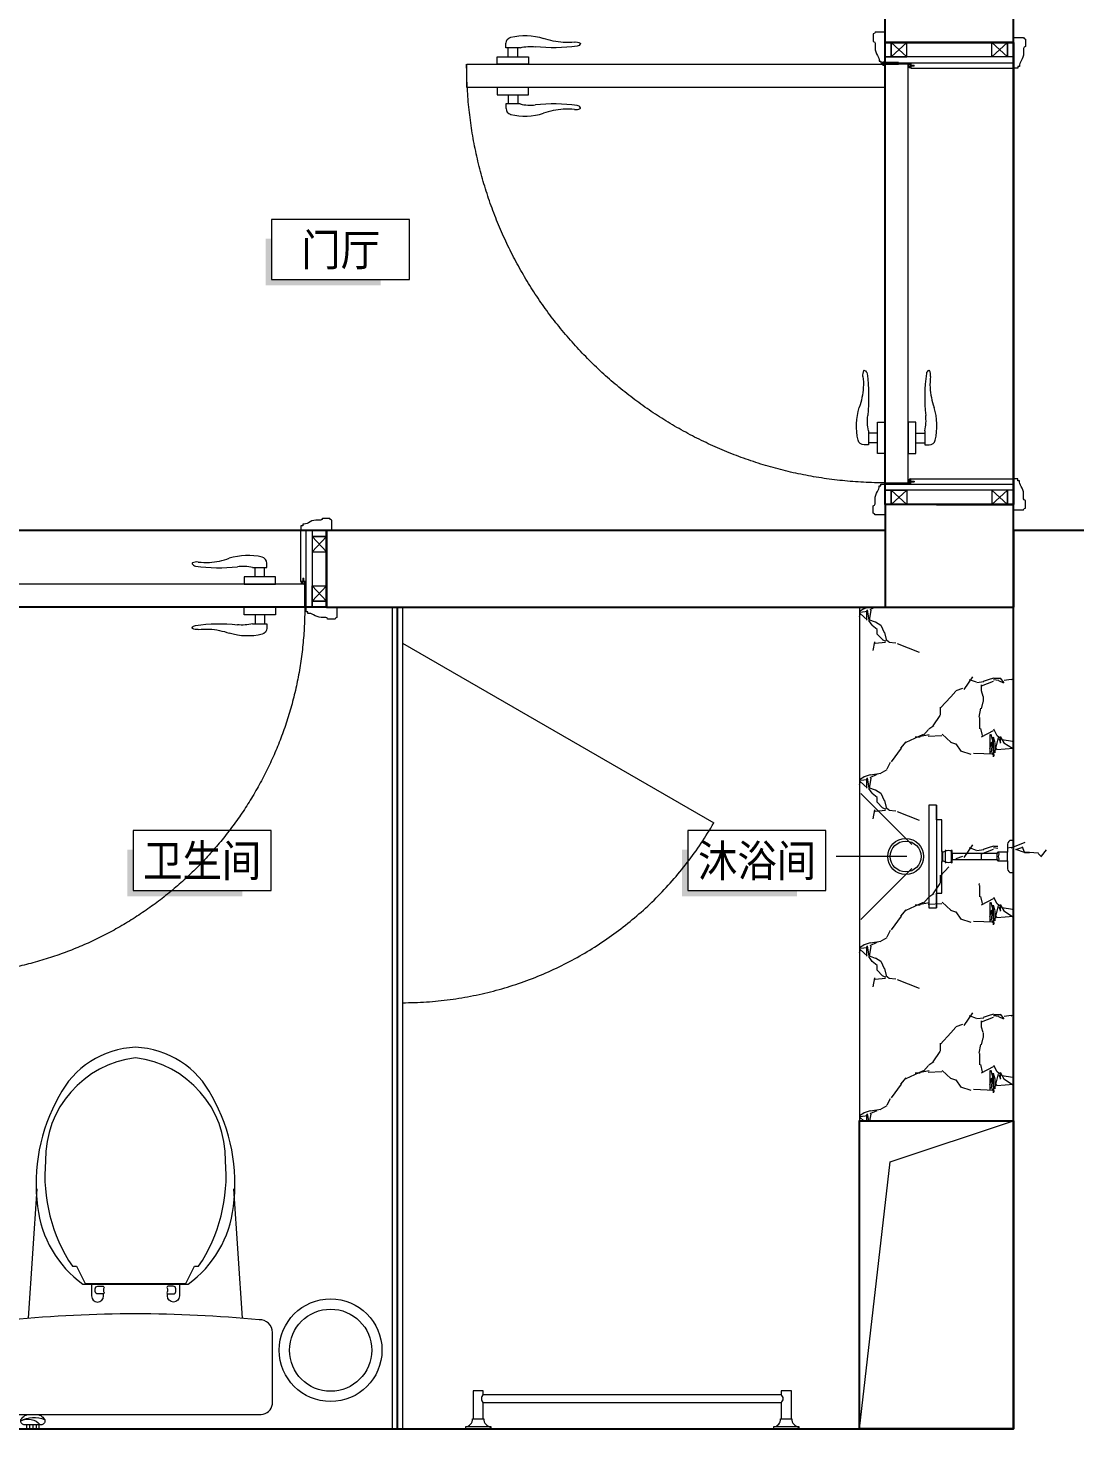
# Model space of a CAD drawing. Header units: millimetres. Extents: x 84706 to 155398, y -6776 to 36429.
# Drawn here: x 90898 to 92937, y 21016 to 23745 of the extents above; entities that cross this region are included whole.
import ezdxf
from ezdxf.enums import TextEntityAlignment as Align

# ---------------------------------------------------------------- set-up
doc = ezdxf.new("R2010")
doc.units = ezdxf.units.MM
for name, pattern in [('ACAD_ISO03W100', [30, 12, -18]), ('DASH', [8.89, 6.35, -2.54]), ('DOTE', [61.468, 50.8, -5.08, 0.508, -5.08]), ('HIDDEN', [9.525, 6.35, -3.175])]:
    doc.linetypes.add(name, pattern=pattern)
doc.layers.get('Defpoints').update_dxf_attribs({"color": 250})
for name, color, linetype, lineweight in [('FC-Doorsill【门槛线】', 8, 'Continuous', 0), ('FC-Hatch【平面填充】', 250, 'Continuous', 0), ('FF-Door【门】', 51, 'Continuous', 0), ('FF-FIXT【洁具】', 31, 'Continuous', 0), ('FF-MT【门套】', 20, 'Continuous', 0), ('FF-Text【平面文字】', 2, 'Continuous', 0), ('FF-【活动成品家具】', 51, 'Continuous', 0), ('Fine【细线】', 250, 'Continuous', 0)]:
    doc.layers.add(name, color=color, linetype=linetype, lineweight=lineweight)
doc.layers.add('WALL_NEW【新建墙体】', color=4, linetype='Continuous')
doc.layers.add('WALL【墙体】', color=7, linetype='Continuous')
doc.styles.add('文字', font='')
doc.styles.get('文字').set_extended_font_data('SimSun')

# ---------------------------------------------------------------- blocks, each defined once
blk = doc.blocks.new('马桶平面15')
at = {"color": 251}
for p, q in [((-182.4, 735.2), (-182.4, 743.3)), ((-175.9, 735.1), (-175.9, 743.3)), ((-168.6, 743.3), (-168.6, 735.1)), ((-164.1, 735.1), (-187.7, 735.1))]:
    blk.add_line(p, q, dxfattribs=at)
for points in [[(-171.3, 714.9, 0.288575), (-152.8, 725.1, 0.464141), (-158.6, 735.1), (-164.1, 735.1), (-164.1, 743.3), (-187.7, 743.3), (-187.7, 743.3), (-187.7, 735.1), (-193.2, 735.1, 0.464141), (-199, 725.1, 0.288575), (-180.5, 714.9)], [(-61.5, 462.9), (-61.5, 484.4, -1), (-38, 484.4), (-38, 480.5)], [(109.7, 462.9), (109.7, 484.4, 1), (86.2, 484.4), (86.2, 480.5)], [(26.7, 460.2), (121.9, 460.2), (138.7, 426.6), (147.1, 426.6, -0.17108), (199.3, 221.2, -0.383832), (24.1, 20.6, -0.383832), (-151.1, 221.2, -0.17108), (-98.9, 426.6), (-90.5, 426.6), (-73.7, 460.2), (121.9, 460.2)]]:
    blk.add_lwpolyline(points, format="xyb", dxfattribs=at)
for points in [[(24.1, 519.2, -0.023855), (-216.9, 530.8, -0.42765), (-242.5, 555.3), (-242.5, 695.1, -0.382307), (-220.4, 714.9), (24.1, 714.9), (268.6, 714.9, -0.382307), (290.7, 695.1), (290.7, 555.3, -0.42765), (265.1, 530.8, -0.023855)], [(24.1, 0, -0.272339), (-125.1, 96, -0.163159), (-166.6, 310.4, -0.20934), (-78.5, 461.5), (24.1, 461.5), (126.7, 461.5, -0.20934), (214.8, 310.4, -0.163159), (173.3, 96, -0.272339)]]:
    blk.add_lwpolyline(points, format="xyb", close=True)
for points in [[(-242.5, 617.1), (-242.5, 562.2), (-279.9, 562.2, -0.414214), (-289.9, 572.2), (-289.9, 607.1, -0.414214), (-279.9, 617.1)], [(-242.5, 617.1), (-242.5, 562.2), (-256.2, 562.2, -0.414214), (-266.2, 572.2), (-266.2, 607.1, -0.414214), (-256.2, 617.1)], [(-54.5, 475.5), (-54.5, 470.3, 0.414214), (-49.5, 465.3), (-38.7, 465.3, 0.58538), (-38.5, 470.3), (-38.5, 475.5, 0.58538), (-38.7, 480.5), (-49.5, 480.5, 0.414214)], [(102.7, 475.5), (102.7, 470.3, -0.414214), (97.7, 465.3), (86.9, 465.3, -0.58538), (86.7, 470.3), (86.7, 475.5, -0.58538), (86.9, 480.5), (97.7, 480.5, -0.414214)]]:
    blk.add_lwpolyline(points, format="xyb", close=True, dxfattribs=at)
for points in [[(-184.4, 527.9), (-167.1, 275.7)], [(232.6, 527.9), (215.3, 275.7)]]:
    blk.add_lwpolyline(points)
for centre, radius, start, end in [((-185.1, 755.7), 31.4, 242.8818, 319.142), ((-173.5, 774.1), 53.1, 240.7977, 292.8926), ((-262.7, 600.1), 28.1, 165.5916, 262.7603), ((-267.7, 612.3), 22.8, 193.4235, 273.8412), ((-231.7, 638.1), 46.4, 221.9148, 256.4413), ((180.7, 814.1), 492.5, 204.8643, 210.765)]:
    blk.add_arc(centre, radius, start, end, dxfattribs=at)
blk = doc.blocks.new('花洒平面')
at = {"color": 8}
for p, q in [((0, 207.8), (0, 345.7)), ((-23.2, 198.2), (-122.7, 297.6)), ((23.2, 198.2), (122.7, 297.6)), ((100, 150), (-100, 150)), ((10, 139.4), (-10, 139.4)), ((7.6, 138.4), (-7.5, 138.4)), ((11, 121.4), (-11, 121.4)), ((9.5, 133.4), (-9.5, 133.4)), ((6, 119.4), (-6, 119.4)), ((-6.5, 32), (6.5, 32)), ((-8.5, 12), (8.5, 12))]:
    blk.add_line(p, q, dxfattribs=at)
blk.add_lwpolyline([(11, 131.4, 0.992115), (11, 133.4), (9.5, 133.4, 0.130917), (7.6, 138.4), (9.5, 138.4, 0.413995), (10, 139.4), (71.3, 139.4), (71.3, 150), (100, 150), (100, 165), (-100, 165), (-100, 150), (-71.3, 150), (-71.3, 139.4), (-10, 139.4, 0.413995), (-9.5, 138.4), (-7.5, 138.4, 0.130917), (-9.5, 133.4), (-11, 133.4, 0.992115), (-11, 131.4, 0.003958), (-11, 131.4, 0.080962), (-11, 121.4, 1), (-11, 119.4), (-6, 119.4), (-6, 32), (-6.5, 32, 0.414214), (-8.5, 30), (-8.5, 12), (-21, 12, 0.261972), (-31, 7), (-31, 0), (31, 0), (31, 7, 0.261972), (21, 12), (8.5, 12), (8.5, 30, 0.414214), (6.5, 32), (6, 32), (6, 119.4), (11, 119.4, 1), (11, 121.4, 0.080962), (11, 131.4)], format="xyb")
blk.add_lwpolyline([(8.5, 30, -0.375464), (2.6, 29, 0.238002), (-2.6, 29, -0.375464), (-8.5, 30)], format="xyb", dxfattribs=at)
for radius in [35, 30]:
    blk.add_circle((0, 210), radius, dxfattribs=at)
blk = doc.blocks.new('DOORBLK101')
blk.add_line((-0.5, 0), (0, 0.866))
at = {"color": 8, "linetype": 'HIDDEN', "ltscale": 10}
blk.add_arc((-0.5, 0), 1, 0, 60, dxfattribs=at)
blk = doc.blocks.new('*U19')
at = {"color": 150}
blk.add_lwpolyline([(-5.38, -2.34), (5.38, -2.34), (5.38, 2.33), (-5.38, 2.33), (-5.38, -2.34)], dxfattribs=at)
at = {"color": 150, "ltscale": 4}
for points in [[(-5.38, 0.83), (-5.83, 0.83), (-5.38, -2.34), (-5.83, -2.79)], [(3.13, -2.34), (3.13, -2.79), (-5.38, -2.34), (-5.83, -2.79)]]:
    blk.add_solid(points, dxfattribs=at)
at = {"color": 2, "ltscale": 4, "style": '文字', "width": 0.9, "flags": 8}
blk.add_attdef('功能区文字', text='', height=2.5, dxfattribs=at).set_placement((0.01, -0.03), align=Align.MIDDLE_CENTER)
blk = doc.blocks.new('海龙_05069869')
at = {"layer": 'FF-FIXT【洁具】'}
blk.add_circle((0, 0), 100, dxfattribs=at)
at = {"layer": 'FF-FIXT【洁具】', "color": 9}
blk.add_circle((0, 0), 80, dxfattribs=at)
blk = doc.blocks.new('海龙工具_毛巾架平面')
at = {"linetype": 'ByBlock', "lineweight": 0}
for p, q in [((-323.6, 0.4), (-323.6, 4.4)), ((-275.6, 0.4), (-275.6, 4.4)), ((276.4, 0.4), (276.4, 4.4)), ((324.4, 0.4), (324.4, 4.4))]:
    blk.add_line(p, q, dxfattribs=at)
for points in [[(-289.6, 66.9), (-289.6, 74.4), (-309.6, 74.4), (-309.6, 20.4)], [(290.4, 66.9), (-289.6, 66.9)], [(310.4, 20.2), (310.4, 74.4), (290.4, 74.4), (290.4, 66.9)], [(-289.6, 20.2), (-289.6, 51.9)], [(-289.6, 51.9), (290.4, 51.9)], [(290.4, 51.9), (290.4, 20.4)]]:
    blk.add_lwpolyline(points)
for points in [[(-324.6, 4.4, 0.406293), (-310.6, 20.4), (-288.6, 20.4, 0.411692), (-274.6, 4.4)], [(275.4, 4.4, 0.406293), (289.4, 20.4), (311.4, 20.4, 0.411692), (325.4, 4.4)]]:
    blk.add_lwpolyline(points, format="xyb", dxfattribs=at)
for points in [[(-274.6, 0.4), (-274.6, 4.4), (-324.6, 4.4), (-324.6, 0.4)], [(325.4, 0.4), (325.4, 4.4), (275.4, 4.4), (275.4, 0.4)]]:
    blk.add_lwpolyline(points, close=True, dxfattribs=at)
at = {"color": 250}
for centre, start, end in [((-284.3, 59.4), 125.0015, 234.9985), ((285.2, 59.4), 305.0015, 54.9985)]:
    blk.add_arc(centre, 9.16, start, end, dxfattribs=at)
blk = doc.blocks.new('卫_毛巾架')
blk.add_blockref('海龙工具_毛巾架平面', (0, -0.4))
blk = doc.blocks.new('门套线03')
at = {"ltscale": 100}
blk.add_lwpolyline([(60, 0), (60, 19.7, -0.339185), (56.6, 23.1), (42, 23.1, -0.360475), (38.5, 19.7), (29.2, 19.7, 0.137802), (14.5, 14.7, -0.16589), (3.4, 11.9), (3.4, 8.7), (0, 8.7), (0, 0)], format="xyb", close=True, dxfattribs=at)
blk = doc.blocks.new('HL_Door_Hinge')
at = {"color": 0, "linetype": 'DOTE', "ltscale": 0.04}
for p, q in [((-4, 3), (4, 3)), ((0, -1), (0, 7))]:
    blk.add_line(p, q, dxfattribs=at)
at = {"color": 0, "linetype": 'DASH', "ltscale": 5}
for p, q in [((-2, -26), (-2, 0.8)), ((-0.5, -26), (-0.5, 0)), ((0.5, -26), (0.5, 0)), ((2, -26), (2, 0.8)), ((-0.5, -26), (-2, -26)), ((0.5, -26), (2, -26))]:
    blk.add_line(p, q, dxfattribs=at)
for radius in [3, 2]:
    blk.add_circle((0, 3), radius, dxfattribs=at)
blk = doc.blocks.new('HL_Door_Seal')
at = {"color": 0}
for p, q in [((5, 0), (-5, 0)), ((-1, 6), (-0.5, 6.5)), ((-1, 6), (-0.5, 6)), ((-1, 5.5), (-0.5, 6)), ((-1, 5.5), (-0.5, 5.5)), ((-1, 5), (-0.5, 5.5)), ((-1, 4.5), (-0.5, 5)), ((-1, 5), (-0.5, 5)), ((-1, 4.5), (-0.5, 4.5)), ((-1, 4), (-0.5, 4.5)), ((-1, 4), (-0.5, 4)), ((-1, 3.5), (-0.5, 4)), ((-1, 3.5), (-0.5, 3.5)), ((-1, 3), (-0.5, 3.5)), ((-1, 3), (-0.5, 3)), ((-1, 2.5), (-0.5, 3)), ((-1, 2.5), (-0.5, 2.5)), ((-1, 2), (-0.5, 2.5)), ((-1, 2), (-0.5, 2)), ((-1, 1.5), (-0.5, 2)), ((-1, 1.5), (-0.5, 1.5)), ((-1, 1), (-0.5, 1.5)), ((-1, 1), (-0.5, 1)), ((-1, 0.5), (-0.5, 1)), ((-1, 0.5), (-0.5, 0.5)), ((-1, 0), (-0.5, 0.5)), ((-0.5, 6.5), (0.5, 6.5)), ((1, 6), (0.5, 6.5)), ((1, 6), (0.5, 6)), ((1, 5.5), (0.5, 6)), ((1, 5.5), (0.5, 5.5)), ((1, 5), (0.5, 5.5)), ((1, 5), (0.5, 5)), ((1, 4.5), (0.5, 5)), ((1, 4.5), (0.5, 4.5)), ((1, 4), (0.5, 4.5)), ((1, 4), (0.5, 4)), ((1, 3.5), (0.5, 4)), ((1, 3.5), (0.5, 3.5)), ((1, 3), (0.5, 3.5)), ((1, 3), (0.5, 3)), ((1, 2.5), (0.5, 3)), ((1, 2.5), (0.5, 2.5)), ((1, 2), (0.5, 2.5)), ((1, 2), (0.5, 2)), ((1, 1.5), (0.5, 2)), ((1, 1.5), (0.5, 1.5)), ((1, 1), (0.5, 1.5)), ((1, 1), (0.5, 1)), ((1, 0.5), (0.5, 1)), ((1, 0.5), (0.5, 0.5)), ((1, 0), (0.5, 0.5))]:
    blk.add_line(p, q, dxfattribs=at)
blk.add_lwpolyline([(-3.9, -1, 0.774597), (3.9, -1)], format="xyb", close=True, dxfattribs=at)
blk.add_arc((0, 0), 5, 180, 0.0005, dxfattribs=at)
blk = doc.blocks.new('门把手02')
at = {"color": 250}
for p, q in [((-13.5, 32.2), (-13.5, 40.9)), ((12.9, 32.2), (-13.5, 32.2)), ((-9.4, 14.6), (-9.4, 32.2)), ((9.4, 14.6), (9.4, 32.2)), ((-30.4, 14.6), (-15.2, 14.6)), ((-30.4, 0), (-30.4, 14.6)), ((30.4, 0), (-30.4, 0)), ((-15.2, 14.6), (19.6, 14.6)), ((-15.2, 14.6), (19.6, 14.6)), ((19.6, 14.6), (30.4, 14.6)), ((30.4, 14.6), (30.4, 0))]:
    blk.add_line(p, q, dxfattribs=at)
at = {"color": 250, "extrusion": (0, 0, -1)}
for centre, major_axis, start_param, end_param in [((23.4, -64.1), (-0.1, 120), -0.233047, 0.306451), ((-1.3, 40.9), (-8.59, 8.59), 5.497787, 6.813202), ((12.9, 37.2), (3.58, 3.58), 2.124304, 2.356194), ((33.8, -51.4), (0, 86), -0.231441, 0.114669), ((79.3, 368.4), (-0.1, 336.3), 3.005111, 3.247916), ((107.8, 189.2), (1.8, 147), 3.194781, 3.464277), ((105.2, 172), (-91.7, 91.7), 3.813778, 3.981187), ((122.5, 24), (-13.7, 13.7), 0.647464, 1.248663), ((124, 43.6), (5.92, 5.92), 1.238085, 2.228964), ((130.6, 40.4), (-0.729, 0.729), 1.325662, 2.819982)]:
    blk.add_ellipse(centre, major_axis=major_axis, ratio=1, start_param=start_param, end_param=end_param, dxfattribs=at)
blk = doc.blocks.new('hld_1_722.134_150_门把手02_门套线03_45_0_0_3_40_0_1_1')
at = {"layer": 'FC-Doorsill【门槛线】'}
for p, q in [((-0.5, 0.0935), (0.5, 0.0935)), ((-0.5, -0.0935), (0.5, -0.0935))]:
    blk.add_line(p, q, dxfattribs=at)
at = {"layer": 'FF-Door【门】'}
blk.add_lwpolyline([(-0.447, 0.0935), (-0.3909, 0.0935), (-0.3909, 0.9875), (-0.447, 0.9875)], close=True, dxfattribs=at)
at = {"layer": 'FF-Door【门】', "color": 250, "linetype": 'ACAD_ISO03W100', "ltscale": 2.083333}
blk.add_lwpolyline([(-0.447, 0.0935), (0.447, 0.0935), (0.447, 0.0374), (-0.447, 0.0374)], close=True, dxfattribs=at)
at = {"layer": 'FF-Door【门】', "color": 8, "linetype": 'HIDDEN', "ltscale": 15}
blk.add_arc((-0.447, 0.0935), 0.894, 0, 90, dxfattribs=at)
at = {"layer": 'FF-MT【门套】', "color": 250}
for p, q in [((-0.4651, 0.0785), (-0.5, 0.0411)), ((-0.4651, 0.0411), (-0.5, 0.0785)), ((0.4651, 0.0785), (0.5, 0.0411)), ((0.4651, 0.0411), (0.5, 0.0785)), ((-0.5, -0.0411), (-0.4651, -0.0785)), ((-0.5, -0.0785), (-0.4651, -0.0411)), ((0.5, -0.0411), (0.4651, -0.0785)), ((0.5, -0.0785), (0.4651, -0.0411))]:
    blk.add_line(p, q, dxfattribs=at)
for points in [[(-0.5, 0.0935), (-0.4651, 0.0935), (-0.4651, 0.0785), (-0.5, 0.0785)], [(-0.4651, 0.0785), (-0.4651, 0.0411), (-0.5, 0.0411), (-0.5, 0.0785)], [(-0.4651, 0.0935), (-0.4501, 0.0935), (-0.4501, -0.0935), (-0.4651, -0.0935)], [(0.4651, 0.0935), (0.4501, 0.0935), (0.4501, -0.0935), (0.4651, -0.0935)], [(0.5, 0.0935), (0.4651, 0.0935), (0.4651, 0.0785), (0.5, 0.0785)], [(0.4651, 0.0785), (0.4651, 0.0411), (0.5, 0.0411), (0.5, 0.0785)], [(-0.5, -0.0411), (-0.5, -0.0785), (-0.4651, -0.0785), (-0.4651, -0.0411)], [(0.5, -0.0411), (0.5, -0.0785), (0.4651, -0.0785), (0.4651, -0.0411)], [(-0.5, -0.0935), (-0.4651, -0.0935), (-0.4651, -0.0785), (-0.5, -0.0785)], [(0.5, -0.0935), (0.4651, -0.0935), (0.4651, -0.0785), (0.5, -0.0785)]]:
    blk.add_lwpolyline(points, close=True, dxfattribs=at)
at = {"layer": 'FF-MT【门套】'}
for points in [[(-0.5, 0.0935), (-0.4501, 0.0935), (-0.4501, 0.0312), (-0.4377, 0.0312), (-0.4377, -0.0935), (-0.5, -0.0935)], [(0.5, 0.0935), (0.4501, 0.0935), (0.4501, 0.0312), (0.4377, 0.0312), (0.4377, -0.0935), (0.5, -0.0935)]]:
    blk.add_lwpolyline(points, close=True, dxfattribs=at)
at = {"layer": 'FF-Door【门】', "color": 250, "yscale": 0.001246673720702, "zscale": 0.001246673720702}
for name, p, xscale, rotation in [('门把手02', (-0.447, 0.8753), -0.001246673720702, 90.00000000000593), ('门把手02', (-0.3909, 0.8753), 0.001246673720702, 270.0000000000178), ('HL_Door_Seal', (-0.4439, 0.0312), 0.001246673720702, 180.0000000000119), ('HL_Door_Seal', (0.4439, 0.0312), -0.001246673720702, 180)]:
    blk.add_blockref(name, p, dxfattribs=dict(at, xscale=xscale, rotation=rotation))
at = {"layer": 'FF-Door【门】', "color": 250, "zscale": 0.001246673720702}
for name, p, xscale, yscale in [('门把手02', (0.3379, 0.0935), -0.001246673720702, 0.001246673720702), ('HL_Door_Hinge', (-0.4486, 0.0935), 0.001246673720702, 0.001246673720702), ('门把手02', (0.3379, 0.0374), -0.001246673720702, -0.001246673720702)]:
    blk.add_blockref(name, p, dxfattribs=dict(at, xscale=xscale, yscale=yscale))
at = {"layer": 'FF-MT【门套】', "zscale": 0.001246673720702}
for p, xscale, yscale in [((-0.4501, 0.0935), -0.001246673720702, 0.001246673720702), ((0.4501, 0.0935), 0.001246673720702, 0.001246673720702), ((-0.4377, -0.0935), -0.001246673720702, -0.001246673720702), ((0.4377, -0.0935), 0.001246673720702, -0.001246673720702)]:
    blk.add_blockref('门套线03', p, dxfattribs=dict(at, xscale=xscale, yscale=yscale))
blk = doc.blocks.new('hld_1_820_250_门把手02_门套线03_45_0_0_3_40_0_1_1')
at = {"layer": 'FC-Doorsill【门槛线】'}
for p, q in [((-0.5, 0.1389), (0.5, 0.1389)), ((-0.5, -0.1389), (0.5, -0.1389))]:
    blk.add_line(p, q, dxfattribs=at)
at = {"layer": 'FF-Door【门】'}
blk.add_lwpolyline([(-0.4528, 0.1389), (-0.4028, 0.1389), (-0.4028, 1.0444), (-0.4528, 1.0444)], close=True, dxfattribs=at)
at = {"layer": 'FF-Door【门】', "color": 250, "linetype": 'ACAD_ISO03W100', "ltscale": 2.083333}
blk.add_lwpolyline([(-0.4528, 0.1389), (0.4528, 0.1389), (0.4528, 0.0889), (-0.4528, 0.0889)], close=True, dxfattribs=at)
at = {"layer": 'FF-Door【门】', "color": 8, "linetype": 'HIDDEN', "ltscale": 15}
blk.add_arc((-0.4528, 0.1389), 0.9056, 0, 90, dxfattribs=at)
at = {"layer": 'FF-MT【门套】', "color": 250}
for p, q in [((-0.4689, 0.1256), (-0.5, 0.0922)), ((-0.4689, 0.0922), (-0.5, 0.1256)), ((0.4689, 0.1256), (0.5, 0.0922)), ((0.4689, 0.0922), (0.5, 0.1256)), ((-0.5, -0.0922), (-0.4689, -0.1256)), ((-0.5, -0.1256), (-0.4689, -0.0922)), ((0.5, -0.0922), (0.4689, -0.1256)), ((0.5, -0.1256), (0.4689, -0.0922))]:
    blk.add_line(p, q, dxfattribs=at)
for points in [[(-0.5, 0.1389), (-0.4689, 0.1389), (-0.4689, 0.1256), (-0.5, 0.1256)], [(-0.4689, 0.1256), (-0.4689, 0.0922), (-0.5, 0.0922), (-0.5, 0.1256)], [(-0.4689, 0.1389), (-0.4556, 0.1389), (-0.4556, -0.1389), (-0.4689, -0.1389)], [(0.4689, 0.1389), (0.4556, 0.1389), (0.4556, -0.1389), (0.4689, -0.1389)], [(0.5, 0.1389), (0.4689, 0.1389), (0.4689, 0.1256), (0.5, 0.1256)], [(0.4689, 0.1256), (0.4689, 0.0922), (0.5, 0.0922), (0.5, 0.1256)], [(-0.5, -0.0922), (-0.5, -0.1256), (-0.4689, -0.1256), (-0.4689, -0.0922)], [(0.5, -0.0922), (0.5, -0.1256), (0.4689, -0.1256), (0.4689, -0.0922)], [(-0.5, -0.1389), (-0.4689, -0.1389), (-0.4689, -0.1256), (-0.5, -0.1256)], [(0.5, -0.1389), (0.4689, -0.1389), (0.4689, -0.1256), (0.5, -0.1256)]]:
    blk.add_lwpolyline(points, close=True, dxfattribs=at)
at = {"layer": 'FF-MT【门套】'}
for points in [[(-0.5, 0.1389), (-0.4556, 0.1389), (-0.4556, 0.0833), (-0.4444, 0.0833), (-0.4444, -0.1389), (-0.5, -0.1389)], [(0.5, 0.1389), (0.4556, 0.1389), (0.4556, 0.0833), (0.4444, 0.0833), (0.4444, -0.1389), (0.5, -0.1389)]]:
    blk.add_lwpolyline(points, close=True, dxfattribs=at)
at = {"layer": 'FF-Door【门】', "color": 250, "yscale": 0.001111111111111, "zscale": 0.001111111111111}
for name, p, xscale, rotation in [('门把手02', (-0.4528, 0.9444), -0.001111111111111, 90.00000000000593), ('门把手02', (-0.4028, 0.9444), 0.001111111111111, 270.0000000000178), ('HL_Door_Seal', (-0.45, 0.0833), 0.001111111111111, 180.0000000000119), ('HL_Door_Seal', (0.45, 0.0833), -0.001111111111111, 180)]:
    blk.add_blockref(name, p, dxfattribs=dict(at, xscale=xscale, rotation=rotation))
at = {"layer": 'FF-Door【门】', "color": 250, "zscale": 0.001111111111111}
for name, p, xscale, yscale in [('门把手02', (0.3556, 0.1389), -0.001111111111111, 0.001111111111111), ('HL_Door_Hinge', (-0.4542, 0.1389), 0.001111111111111, 0.001111111111111), ('门把手02', (0.3556, 0.0889), -0.001111111111111, -0.001111111111111)]:
    blk.add_blockref(name, p, dxfattribs=dict(at, xscale=xscale, yscale=yscale))
at = {"layer": 'FF-MT【门套】', "zscale": 0.001111111111111}
for p, xscale, yscale in [((-0.4556, 0.1389), -0.001111111111111, 0.001111111111111), ((0.4556, 0.1389), 0.001111111111111, 0.001111111111111), ((-0.4444, -0.1389), -0.001111111111111, -0.001111111111111), ((0.4444, -0.1389), 0.001111111111111, -0.001111111111111)]:
    blk.add_blockref('门套线03', p, dxfattribs=dict(at, xscale=xscale, yscale=yscale))

msp = doc.modelspace()

# ---------------------------------------------------------------- hatches: boundary and pattern name
at = {"layer": 'FC-Hatch【平面填充】'}
h = msp.add_hatch(dxfattribs=at)
h.set_pattern_fill('AA大理石深SC800', color=256, scale=700, style=0, pattern_type=2)
h.set_pattern_definition([(177.769103, (2662474.88, -1680259.596), (-700.00002183, -2.69e-05), [40.03034, -8366.3405]), (28.1136392, (2662454.88, -1680222.198), (700.0000028, 327.23196765), [26.45461, -5529.00824]), (76.6298055, (2662454.88, -1680169.22), (-1.05e-05, 327.2319275), [14.41496, -3012.71901]), (106.992819, (2662458.21, -1680145.84), (6.7e-06, 327.2319222), [11.40566, -2383.78875]), (21.8355897, (2662454.88, -1680122.47), (699.99999517, 327.2319006), [25.13679, -5253.58526]), (17.3096175, (2662458.21, -1680116.24), (700.0000145, 327.231969), [10.47438, -2189.14444]), (162.690382, (2662434.88, -1680258.04), (-700.0000325, 327.231908), [20.94876, -2178.67006]), (125.490837, (2662414.88, -1680251.8), (-4.3e-05, 327.231901), [17.22434, -1188.48149]), (162.690382, (2662404.88, -1680237.78), (-700.0000325, 327.231908), [10.47438, -2189.14444]), (136.925518, (2662394.88, -1680234.66), (-2e-05, 327.23191), [22.8165, -935.47517]), (3.3442344, (2662351.546, -1680220.64), (700.000013, 4.667e-05), [26.71214, -5582.84048]), (10.5914065, (2662334.88, -1680223.756), (1400.000031, 327.2319727), [16.95554, -3543.70772]), (0, (2662324.88, -1680223.76), (700, 327.23194), [10, -689.99994]), (103.370194, (2662454.88, -1680222.2), (-5.48e-05, 327.2319113), [14.41489, -3012.71901]), (90, (2662451.55, -1680208.2), (700, -4e-14), [10.90773, -316.32419]), (90, (2662451.55, -1680197.3), (700, -4e-14), [10.90773, -316.32419]), (78.995121, (2662451.545, -1680186.36), (-2.72e-05, 327.2319559), [17.46185, -3649.52189]), (90, (2662454.9, -1680134.94), (700, -4e-14), [12.46598, -314.76592]), (6.6658365, (2662444.88, -1680117.795), (699.9999705, 1.27e-05), [13.42411, -2805.63262]), (160.679045, (2662444.88, -1680117.795), (-699.9999937, 327.231933), [14.12908, -2952.97835]), (47.485996, (2662161.546, -1680323.484), (700.0000005, 654.4639248), [14.79793, -3092.76646]), (6.1571803, (2662171.545, -1680312.576), (2800.00001973, 327.23192843), [43.58473, -9109.2134]), (31.9352432, (2662214.88, -1680307.9), (699.9999716, 327.2319319), [11.78345, -2462.74511]), (19.3209546, (2662224.88, -1680301.67), (699.999996, 327.2319281), [14.12908, -2952.97835]), (8.8568723, (2662238.21, -1680296.99), (699.9999635, 5.46e-05), [20.24134, -2105.10111]), (30.29957, (2662258.21, -1680293.88), (700.0000166, 327.2319738), [15.44284, -3227.55244]), (61.8626245, (2662271.55, -1680286.09), (-3.7e-05, 327.231936), [14.13664, -1470.21231]), (52.9473395, (2662278.212, -1680273.62), (700.00000455, 981.6958246), [33.192334, -6937.19747]), (51.263996, (2662298.21, -1680247.13), (699.999997, 981.6958529), [15.98128, -3340.08304]), (25.054876, (2662308.2, -1680234.66), (700, -3e-06), [36.79571, -735.91427]), (47.485996, (2662341.545, -1680219.08), (700.0000005, 654.4639248), [14.79793, -3092.76646]), (31.9352432, (2662351.55, -1680208.17), (699.9999716, 327.2319319), [11.78345, -2462.74511]), (56.6470201, (2662361.546, -1680201.94), (700.0000012, 981.6958188), [24.25143, -5068.55181]), (90, (2662374.9, -1680181.7), (700, -4e-14), [15.582476, -311.64945]), (47.485996, (2662374.88, -1680166.1), (700.0000005, 654.4639248), [29.59586, -3077.96853]), (47.485996, (2662394.88, -1680144.285), (700.0000005, 654.4639248), [14.79793, -3092.76646]), (19.3209546, (2662404.88, -1680133.38), (699.999996, 327.2319281), [14.12908, -2952.97835]), (56.2378233, (2662418.212, -1680128.703), (699.99996254, 981.69585345), [29.98968, -6267.84088]), (25.054876, (2662238.2, -1680303.23), (700, -3e-06), [14.71827, -757.99171]), (80.6556929, (2662234.88, -1680323.484), (2.62e-05, 327.2319152), [20.52967, -4290.69354]), (160.679045, (2662248.21, -1680328.16), (-699.9999937, 327.231933), [14.12908, -2952.97835]), (148.064756, (2662258.21, -1680334.39), (-699.999967, 327.2319416), [11.78345, -2462.74511]), (115.424913, (2662264.88, -1680348.416), (-700.000029, 1636.1597197), [15.52817, -3245.38277]), (103.370194, (2662268.21, -1680362.44), (-5.48e-05, 327.2319113), [14.41489, -3012.71901]), (144.961427, (2662274.88, -1680367.11), (-700.0000265, 654.4638884), [8.14233, -1701.74844]), (173.334163, (2662288.21, -1680368.67), (-699.9999705, 1.88e-05), [13.42411, -2805.63262]), (158.418473, (2662331.545, -1680385.814), (-4199.99999472, 1636.15974199), [46.60026, -9739.4493]), (78.995121, (2662244.88, -1680384.256), (-2.72e-05, 327.2319559), [17.46185, -3649.52189]), (4.4550498, (2662248.21, -1680367.115), (700.0000104, 4.37e-05), [20.0606, -4192.66778]), (154.945124, (2662268.2, -1680365.56), (-700, -9e-07), [7.35917, -765.35081]), (132.514004, (2662261.545, -1680362.44), (-699.9999993, 654.463926), [14.79793, -3092.76646]), (90, (2662251.55, -1680351.5), (700, -4e-14), [9.34949, -317.88246]), (142.076999, (2662251.545, -1680342.18), (-700.0000235, 654.463844), [12.67686, -2649.46857]), (125.490837, (2662241.55, -1680334.4), (-4.3e-05, 327.231901), [11.48294, -1194.22296]), (99.344307, (2662234.88, -1680325.04), (-2.57e-05, 327.2319152), [20.5296, -4290.69354]), (90, (2662231.55, -1680323.5), (700, -4e-14), [18.69897, -308.53291]), (136.925518, (2662231.55, -1680323.48), (-2e-05, 327.23191), [18.2532, -940.03847]), (70.3775316, (2662214.88, -1680320.37), (1.97e-05, 327.231914), [9.92593, -2074.51804]), (175.54495, (2662214.88, -1680320.37), (-700.0000158, -2.36e-05), [40.1212, -4172.60718]), (148.064756, (2662811.55, -1680396.72), (-699.999967, 327.2319416), [23.56697, -2450.96166]), (35.0385725, (2662771.55, -1680392.05), (700.000032, 654.463882), [8.14233, -1701.74844]), (6.6658365, (2662788.21, -1680392.05), (699.9999705, 1.27e-05), [13.42411, -2805.63262]), (162.690382, (2662778.21, -1680399.84), (-700.0000325, 327.231908), [10.47438, -2189.14444]), (64.5750864, (2662764.88, -1680427.886), (699.9999829, 1636.1597424), [31.05627, -3229.8546]), (0, (2662771.55, -1680392.05), (700, 327.23194), [16.666664, -683.33328]), (118.137375, (2662814.88, -1680402.95), (-2.2e-05, 327.231903), [7.06832, -1477.28063]), (157.435521, (2662844.88, -1680415.42), (-699.9999875, 327.23189523), [32.48693, -6789.76837]), (136.925518, (2662851.55, -1680421.65), (-2e-05, 327.23191), [9.1266, -949.16507]), (154.945124, (2662861.55, -1680426.33), (-700, -9e-07), [11.03872, -761.67126]), (49.4476465, (2662794.88, -1680398.28), (700.0000126, 981.6957893), [10.25416, -2143.11958]), (51.263996, (2662571.546, -1680130.26), (699.999997, 981.6958529), [15.98128, -3340.08304]), (136.925518, (2662571.55, -1680130.26), (-2e-05, 327.23191), [9.1266, -949.16507]), (176.655765, (2662564.88, -1680124.03), (-700.00001707, -1.59e-05), [26.71214, -5582.84048]), (106.992819, (2662538.21, -1680122.47), (6.7e-06, 327.2319222), [11.40566, -2383.78875]), (19.3209546, (2662521.545, -1680116.24), (699.999996, 327.2319281), [14.12908, -2952.97835]), (159.49524, (2662538.21, -1680122.47), (-700.0000066, 327.2319549), [17.79407, -3718.95475]), (180, (2662548.2, -1680122.47), (-700, 327.23194), [10, -689.99994]), (22.2465213, (2662511.546, -1680111.562), (700.0000198, 327.23192524), [28.8113, -6021.55701]), (6.6658365, (2662498.21, -1680113.12), (699.9999705, 1.27e-05), [13.42411, -2805.63262]), (52.1215557, (2662668.21, -1680374.906), (700.0000225, 981.6958277), [21.71596, -4538.63158]), (78.995121, (2662681.545, -1680357.765), (-2.72e-05, 327.2319559), [17.46185, -3649.52189]), (162.690382, (2662684.88, -1680340.62), (-700.0000325, 327.231908), [10.47438, -2189.14444]), (164.332014, (2662674.88, -1680337.51), (-1399.9999669, 327.2319563), [17.30988, -3617.75911]), (104.970339, (2662658.21, -1680332.83), (-3.98e-05, 327.2319457), [12.90394, -2696.92402]), (109.622468, (2662654.88, -1680320.37), (-1.74e-05, 327.231914), [9.92593, -2074.51804]), (90, (2662651.55, -1680311), (700, -4e-14), [12.46598, -314.76592]), (25.054876, (2662651.55, -1680314.13), (700, -3e-06), [14.71827, -757.99171]), (166.844039, (2662671.55, -1680318.81), (-699.999993, 327.2319035), [20.53905, -1417.1955]), (0, (2662661.55, -1680318.8), (700, 327.23194), [10, -689.99994]), (15.667986, (2662644.88, -1680323.484), (1399.9999669, 327.2319563), [17.30988, -3617.75911]), (180, (2662661.55, -1680323.5), (-700, 327.23194), [16.666664, -683.33328]), (180, (2662674.88, -1680323.5), (-700, 327.23194), [13.333334, -686.66661]), (61.8626245, (2662671.55, -1680329.72), (-3.7e-05, 327.231936), [7.06832, -1477.28063]), (162.690382, (2662681.55, -1680332.83), (-700.0000325, 327.231908), [10.47438, -2189.14444]), (173.334163, (2662694.88, -1680334.39), (-699.9999705, 1.88e-05), [13.42411, -2805.63262]), (171.143127, (2662704.88, -1680335.95), (-699.9999743, -6e-06), [10.12067, -2115.22178]), (13.15596, (2662514.88, -1680247.13), (699.999983, 327.2319595), [13.6927, -1424.04185]), (146.796701, (2662514.88, -1680247.13), (-1400.0000003, 981.6958516), [19.91878, -4163.01753]), (118.137375, (2662498.21, -1680236.22), (-2.2e-05, 327.231903), [14.13664, -1470.21231]), (90, (2662491.55, -1680236.2), (700, -4e-14), [12.46598, -314.76592]), (113.162745, (2662491.55, -1680236.22), (-3.44e-05, 327.2319177), [8.47434, -1771.13755]), (75.873987, (2662481.545, -1680254.92), (699.99999423, 2945.08749146), [27.31624, -5709.08807]), (90, (2662481.55, -1680254.9), (700, -4e-14), [18.69897, -308.53291]), (106.992819, (2662481.55, -1680236.22), (6.7e-06, 327.2319222), [11.40566, -2383.78875]), (90, (2662478.2, -1680262.7), (700, -4e-14), [37.397934, -289.83395]), (95.3136086, (2662478.212, -1680262.712), (-1.335e-05, 327.2319124), [35.99435, -7522.8223]), (83.5762835, (2662471.545, -1680256.48), (3.255e-05, 327.23196893), [29.79375, -6226.89452]), (90, (2662471.55, -1680256.5), (700, -4e-14), [9.34949, -317.88246]), (76.6298055, (2662471.545, -1680247.13), (-1.05e-05, 327.2319275), [14.41496, -3012.71901]), (103.370194, (2662474.88, -1680233.106), (-5.48e-05, 327.2319113), [14.41489, -3012.71901]), (90, (2662471.55, -1680245.6), (700, -4e-14), [26.490205, -300.7417]), (133.553349, (2662774.88, -1680381.14), (-700.0000129, 654.4639115), [19.35087, -4044.33463]), (169.408593, (2662791.546, -1680384.256), (-1400.000041, 327.2319161), [16.95554, -3543.70772]), (6.6658365, (2662764.88, -1680388.93), (699.9999705, 1.27e-05), [13.42411, -2805.63262]), (66.837255, (2662764.88, -1680388.93), (-2.94e-05, 327.231945), [8.47434, -1771.13755]), (148.064756, (2662768.21, -1680368.67), (-699.999967, 327.2319416), [35.35042, -2439.17821]), (164.332014, (2662738.21, -1680349.974), (-1399.9999669, 327.2319563), [17.30988, -3617.75911]), (122.690182, (2662721.546, -1680345.3), (-699.9999866, 981.6958593), [18.51521, -3869.68155]), (160.679045, (2662711.546, -1680329.72), (-699.9999937, 327.231933), [14.12908, -2952.97835]), (169.408593, (2662698.21, -1680325.04), (-1400.000041, 327.2319161), [16.95554, -3543.70772]), (133.553349, (2662681.545, -1680321.926), (-700.0000129, 654.4639115), [19.35087, -4044.33463]), (130.552353, (2662668.21, -1680307.9), (-700.000004, 981.6957954), [20.50832, -2132.86542]), (102.074477, (2662654.88, -1680292.32), (-2.5e-05, 327.2319044), [15.93501, -3330.41737]), (169.408593, (2662651.546, -1680276.736), (-1400.000041, 327.2319161), [33.91108, -3526.75218]), (139.920946, (2662618.21, -1680270.503), (-700.0000024, 654.46388085), [21.78204, -4552.44356]), (154.945124, (2662601.55, -1680256.48), (-700, -9e-07), [11.03872, -761.67126]), (90, (2662591.55, -1680251.8), (700, -4e-14), [29.606696, -297.62523]), (0, (2662578.2, -1680222.2), (700, 327.23194), [13.333334, -686.66661]), (14.9560981, (2662554.88, -1680228.43), (1399.9999853, 327.2319453), [24.15147, -5047.66192]), (31.9352432, (2662544.88, -1680234.66), (699.9999716, 327.2319319), [11.78345, -2462.74511]), (61.8626245, (2662538.21, -1680247.13), (-3.7e-05, 327.231936), [14.13664, -1470.21231]), (17.3096175, (2662528.21, -1680250.25), (700.0000145, 327.231969), [10.47438, -2189.14444]), (118.137375, (2662528.21, -1680250.25), (-2.2e-05, 327.231903), [7.06832, -1477.28063]), (4.4550498, (2662484.88, -1680247.13), (700.0000104, 4.37e-05), [40.1212, -4172.60718]), (51.263996, (2662474.88, -1680259.596), (699.999997, 981.6958529), [15.98128, -3340.08304]), (0, (2662528.2, -1680236.22), (700, 327.23194), [16.666664, -683.33328]), (166.844039, (2662528.21, -1680236.22), (-699.999993, 327.2319035), [13.6927, -1424.04185]), (171.143127, (2662514.88, -1680233.11), (-699.9999743, -6e-06), [20.24134, -2105.10111]), (142.076999, (2662494.88, -1680229.99), (-700.0000235, 654.463844), [12.67686, -2649.46857]), (118.137375, (2662484.88, -1680222.2), (-2.2e-05, 327.231903), [14.13664, -1470.21231]), (90, (2662458.2, -1680155.2), (700, -4e-14), [9.34949, -317.88246]), (171.143127, (2662488.21, -1680114.68), (-699.9999743, -6e-06), [10.12067, -2115.22178]), (154.945124, (2662498.2, -1680119.35), (-700, -9e-07), [11.03872, -761.67126]), (125.490837, (2662498.21, -1680119.35), (-4.3e-05, 327.231901), [11.48294, -1194.22296]), (0, (2662478.2, -1680110), (700, 327.23194), [13.333334, -686.66661]), (17.3096175, (2662468.21, -1680113.12), (700.0000145, 327.231969), [10.47438, -2189.14444])])
h.paths.add_polyline_path([(92817.5, 21616.4), (92817.5, 22616.5), (92517.5, 22616.5), (92517.5, 21616.4)])
h.paths.add_polyline_path([(92678.1, 22121.2), (92684.1, 22120.2, 1), (92686.1, 22120.2, 0.460162), (92805.5, 22095.6), (92805.5, 22122.7), (92784.7, 22131.7, 0.707377), (92787.5, 22139.7, 0.235294), (92787.5, 22122.7, 1.410993), (92810.5, 22100.2, 5.045316), (92787.5, 22139.7), (92805.5, 22139.7), (92805.5, 22152.2, -0.261972), (92810.5, 22162.2), (92817.5, 22162.2), (92817.5, 22100.2), (92785.5, 22100.2), (92785.5, 22125.2), (92698.1, 22125.2), (92679.1, 22122, -0.512711)])
h.paths.add_polyline_path([(92577.5, 22131.2), (92637.5, 22131.2, 1)], flags=16)

# ---------------------------------------------------------------- linework, layer by layer
at = {"layer": 'Defpoints'}
msp.add_line((91617.5, 21016.4), (91617.5, 22616.5), dxfattribs=at)
at = {"layer": 'FF-FIXT【洁具】'}
for p, q in [((91607.5, 22616.5), (91607.5, 21016.4)), ((91617.5, 22616.5), (91617.5, 21016.4)), ((91627.5, 22616.5), (91627.5, 21016.4))]:
    msp.add_line(p, q, dxfattribs=at)
msp.add_lwpolyline([(92517.5, 21616.4), (92817.5, 21616.4), (92817.5, 22616.5), (92517.5, 22616.5)], close=True, dxfattribs=at)
at = {"layer": 'Fine【细线】', "color": 250}
msp.add_lwpolyline([(92517.5, 21016.4), (92577.5, 21536.4), (92817.5, 21616.4)], dxfattribs=at)
at = {"layer": 'WALL_NEW【新建墙体】'}
for p, q in [((92817.5, 22766.5), (92817.5, 24366.4)), ((92667.5, 23716.4), (92817.5, 23716.4)), ((92667.5, 22816.4), (92817.5, 22816.4)), ((91479.7, 22616.5), (91479.7, 22766.5)), ((91479.7, 22766.5), (92567.5, 22766.5)), ((92817.5, 22766.5), (92867.5, 22766.5)), ((92817.5, 22766.5), (92817.5, 22616.5)), ((91479.7, 22616.5), (92817.5, 22616.5))]:
    msp.add_line(p, q, dxfattribs=at)
for points in [[(92817.5, 23716.4), (92567.5, 23716.4), (92567.5, 24366.4)], [(92817.5, 22816.4), (92567.5, 22816.4), (92567.5, 22616.5)]]:
    msp.add_lwpolyline(points, dxfattribs=at)
for points in [[(92567.5, 23716.4), (92817.5, 23716.4), (92817.5, 22816.4), (92567.5, 22816.4)], [(90677.5, 22766.5), (91479.7, 22766.5), (91479.7, 22616.5), (90677.5, 22616.5)]]:
    msp.add_lwpolyline(points, close=True, dxfattribs=at)
at = {"layer": 'WALL【墙体】'}
for p, q in [((92817.5, 21016.4), (92817.5, 22766.5)), ((92817.5, 22766.5), (93067.5, 22766.5)), ((86067.5, 21016.4), (92817.5, 21016.4))]:
    msp.add_line(p, q, dxfattribs=at)
msp.add_lwpolyline([(92517.5, 21616.4), (92817.5, 21616.4), (92817.5, 21016.4), (92517.5, 21016.4)], close=True, dxfattribs=at)

# ---------------------------------------------------------------- block references
for name, p, xscale, yscale, zscale, rotation in [('hld_1_820_250_门把手02_门套线03_45_0_0_3_40_0_1_1', (92692.5, 23266.4), -899.9999999999927, 899.9999999999927, 899.9999999999927, 89.99999999999706), ('hld_1_722.134_150_门把手02_门套线03_45_0_0_3_40_0_1_1', (91078.6, 22691.5), -802.1344987015655, 802.1344987015655, 802.1344987015655, 180)]:
    msp.add_blockref(name, p, dxfattribs=dict(xscale=xscale, yscale=yscale, zscale=zscale, rotation=rotation))
at = {"layer": 'FF-FIXT【洁具】', "xscale": 700, "yscale": 700, "zscale": 700, "rotation": 269.9999999999996}
msp.add_blockref('DOORBLK101', (91627.5, 22196.5), dxfattribs=at)
at = {"layer": 'FF-FIXT【洁具】', "rotation": 90}
msp.add_blockref('花洒平面', (92817.5, 22131.2), dxfattribs=at)
at = {"layer": 'FF-FIXT【洁具】', "xscale": -1, "rotation": 180}
msp.add_blockref('马桶平面15', (91083.4, 21759.8), dxfattribs=at)
at = {"layer": 'FF-FIXT【洁具】'}
msp.add_blockref('卫_毛巾架', (92074.5, 21016.4), dxfattribs=at)
at = {"layer": 'FF-Text【平面文字】'}
ref = msp.add_blockref('*U19', (91506.7, 23313.3), dxfattribs=dict(at, xscale=25, yscale=25, zscale=25))
ref.add_attrib('功能区文字', '门厅', dxfattribs={"layer": '0', "color": 2, "ltscale": 4, "height": 62.5, "style": '文字', "width": 0.9}).set_placement((91507, 23312.5), align=Align.MIDDLE_CENTER)
ref = msp.add_blockref('*U19', (91237.2, 22123.7), dxfattribs=dict(at, xscale=25, yscale=25, zscale=25))
ref.add_attrib('功能区文字', '卫生间', dxfattribs={"layer": '0', "color": 2, "ltscale": 4, "height": 62.5, "style": '文字', "width": 0.9}).set_placement((91237.4, 22123), align=Align.MIDDLE_CENTER)
ref = msp.add_blockref('*U19', (92317.8, 22123.7), dxfattribs=dict(at, xscale=25, yscale=25, zscale=25))
ref.add_attrib('功能区文字', '沐浴间', dxfattribs={"layer": '0', "color": 2, "ltscale": 4, "height": 62.5, "style": '文字', "width": 0.9}).set_placement((92318.1, 22123), align=Align.MIDDLE_CENTER)
at = {"layer": 'FF-【活动成品家具】'}
msp.add_blockref('海龙_05069869', (91487.5, 21169.8), dxfattribs=at)

doc.saveas('drawing.dxf')
